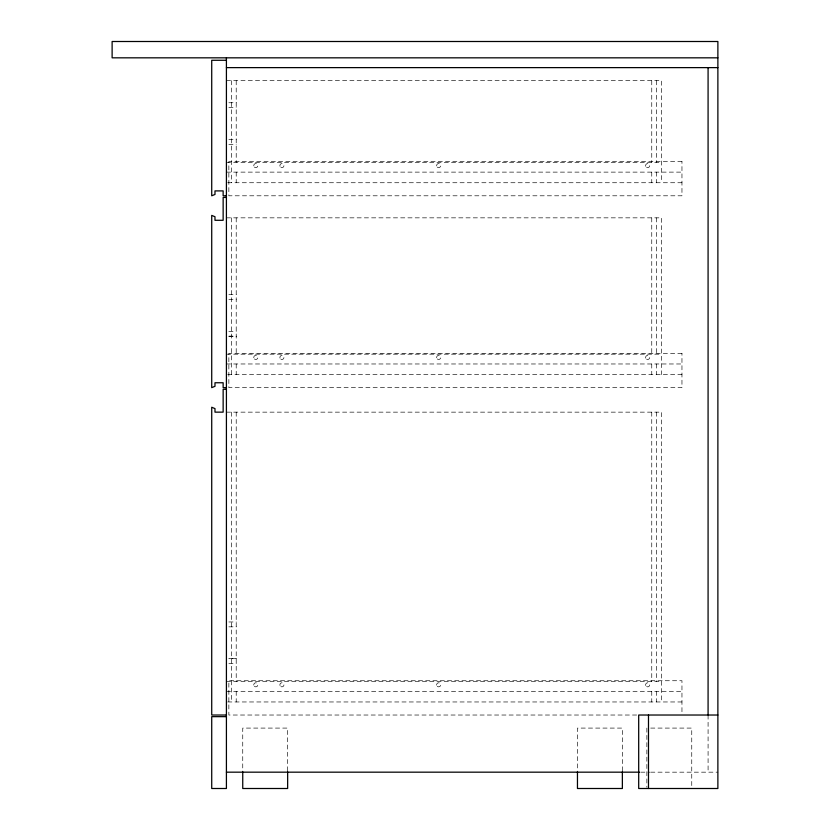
<?xml version="1.0" encoding="UTF-8"?>
<svg xmlns="http://www.w3.org/2000/svg" width="830" height="830" viewBox="0 0 830 830"><rect width="100%" height="100%" fill="white"/><g stroke="black" fill="none" stroke-linecap="round" stroke-linejoin="round"><path stroke-width="0.62" stroke-dasharray="4.15 3.11" d="M226.414 80.686L661.552 80.686L661.552 182.735M228.862 102.744L236.208 102.744M228.862 107.62L236.208 107.62M228.862 139.471L236.208 139.482M228.862 144.358L236.208 144.368M226.414 162.327L661.552 162.327M226.414 172.121L681.959 172.121M227.71 182.735L681.959 182.735M226.414 217.844L661.552 217.844L661.552 374.589M228.862 294.588L236.208 294.588M228.862 299.474L236.208 299.474M228.862 331.326L236.208 331.326M228.862 336.212L236.208 336.212M228.862 336.212L236.208 336.212M226.414 354.182L661.552 354.182M226.414 363.976L681.959 363.976M227.71 374.589L681.959 374.589M226.414 412.147L661.552 412.147L661.552 701.962M228.862 621.971L236.208 621.971M228.862 626.847L236.208 626.847M228.862 663.585L236.208 663.585M226.414 681.554L661.552 681.554M226.414 691.349L681.959 691.349M227.71 701.962L681.959 701.962M636.652 715.024L228.862 715.024L228.862 680.735L681.959 680.735L681.959 713.779M650.71 728.086L691.753 728.086L691.753 787.245M640.75 772.17L649.817 772.17M650.71 772.17L717.877 772.17M708.083 715.024L708.083 772.17M656.654 80.686L656.654 162.327M656.654 172.121L656.654 182.735M656.654 217.844L656.654 354.182M656.654 363.976L656.654 374.589M656.654 412.147L656.654 681.554M656.654 691.349L656.654 701.962M651.758 80.686L651.758 162.327M651.758 172.121L651.758 182.735M651.758 217.844L651.758 354.182M651.758 363.976L651.758 374.589M651.758 412.147L651.758 681.554M651.758 691.349L651.758 701.962M646.861 728.086L646.861 787.245M622.365 770.873L622.365 728.086L577.462 728.086L577.462 772.17M287.647 770.873L287.647 728.086L242.744 728.086L242.744 772.17M236.208 80.686L236.208 162.327M236.208 172.121L236.208 182.735M236.208 217.844L236.208 354.182M236.208 363.976L236.208 374.589M236.208 412.147L236.208 681.554M236.208 691.349L236.208 701.962M231.311 80.686L231.311 182.735M231.311 217.844L231.311 374.589M231.311 412.147L231.311 701.962M681.959 161.508L228.862 161.508L228.862 195.797L681.959 195.797L681.959 161.508M681.959 353.362L228.862 353.362L228.862 387.651L681.959 387.651L681.959 353.362M236.208 658.698L228.862 658.698L236.208 658.709M254.405 167.079A2.044 2.044 0 0 0 257.788 166.052A2.044 2.044 0 0 0 255.215 163.635A2.044 2.044 0 0 0 254.405 167.079M280.903 167.359A2.044 2.044 0 0 0 283.964 165.595A2.044 2.044 0 0 0 280.903 163.821A2.044 2.044 0 0 0 280.903 167.359M437.306 167.11A2.044 2.044 0 0 0 440.668 166.021A2.044 2.044 0 0 0 438.053 163.645A2.044 2.044 0 0 0 437.306 167.11M646.632 167.349A2.044 2.044 0 0 0 649.714 165.616A2.044 2.044 0 0 0 646.674 163.811A2.044 2.044 0 0 0 646.632 167.349M254.405 358.934A2.044 2.044 0 0 0 257.788 357.906A2.044 2.044 0 0 0 255.215 355.489A2.044 2.044 0 0 0 254.405 358.934M280.903 359.214A2.044 2.044 0 0 0 283.964 357.44A2.044 2.044 0 0 0 280.903 355.676A2.044 2.044 0 0 0 280.903 359.214M437.306 358.954A2.044 2.044 0 0 0 440.668 357.875A2.044 2.044 0 0 0 438.053 355.499A2.044 2.044 0 0 0 437.306 358.954M646.632 359.193A2.044 2.044 0 0 0 649.714 357.471A2.044 2.044 0 0 0 646.674 355.665A2.044 2.044 0 0 0 646.632 359.193M254.405 686.306A2.044 2.044 0 0 0 257.788 685.279A2.044 2.044 0 0 0 255.215 682.862A2.044 2.044 0 0 0 254.405 686.306M280.903 686.586A2.044 2.044 0 0 0 283.964 684.823A2.044 2.044 0 0 0 280.903 683.049A2.044 2.044 0 0 0 280.903 686.586M437.306 686.327A2.044 2.044 0 0 0 440.668 685.248A2.044 2.044 0 0 0 438.053 682.872A2.044 2.044 0 0 0 437.306 686.327M646.632 686.576A2.044 2.044 0 0 0 649.714 684.843A2.044 2.044 0 0 0 646.674 683.038A2.044 2.044 0 0 0 646.632 686.576"/><path stroke-width="1.25" d="M717.877 57.83L112.123 57.83L112.123 41.5L717.877 41.5L717.877 788.5L638.695 788.5L638.695 715.024L717.877 715.024M226.414 60.279L211.723 60.279L211.723 195.797L214.98 194.448L214.98 190.9L223.146 190.9L223.146 195.797L226.414 195.797M226.414 67.624L717.877 67.624M226.414 197.436L223.146 197.436L223.146 220.292L214.98 220.292L214.98 216.744L211.723 215.395L211.723 387.651L214.98 386.303L214.98 382.755L223.146 382.755L223.146 387.651L226.414 387.651M226.414 389.28L223.146 389.28L223.146 412.147L214.98 412.147L214.98 408.599L211.723 407.24L211.723 715.024L226.414 715.024M226.414 716.653L211.723 716.653L211.723 788.5L226.414 788.5L226.414 57.83M226.414 772.17L639.463 772.17M708.083 67.624L708.083 715.024M648.489 715.024L648.489 788.5M622.365 771.786L622.365 788.5L577.462 788.5L577.462 771.786M287.647 771.786L287.647 788.5L242.744 788.5L242.744 771.786"/></g></svg>
